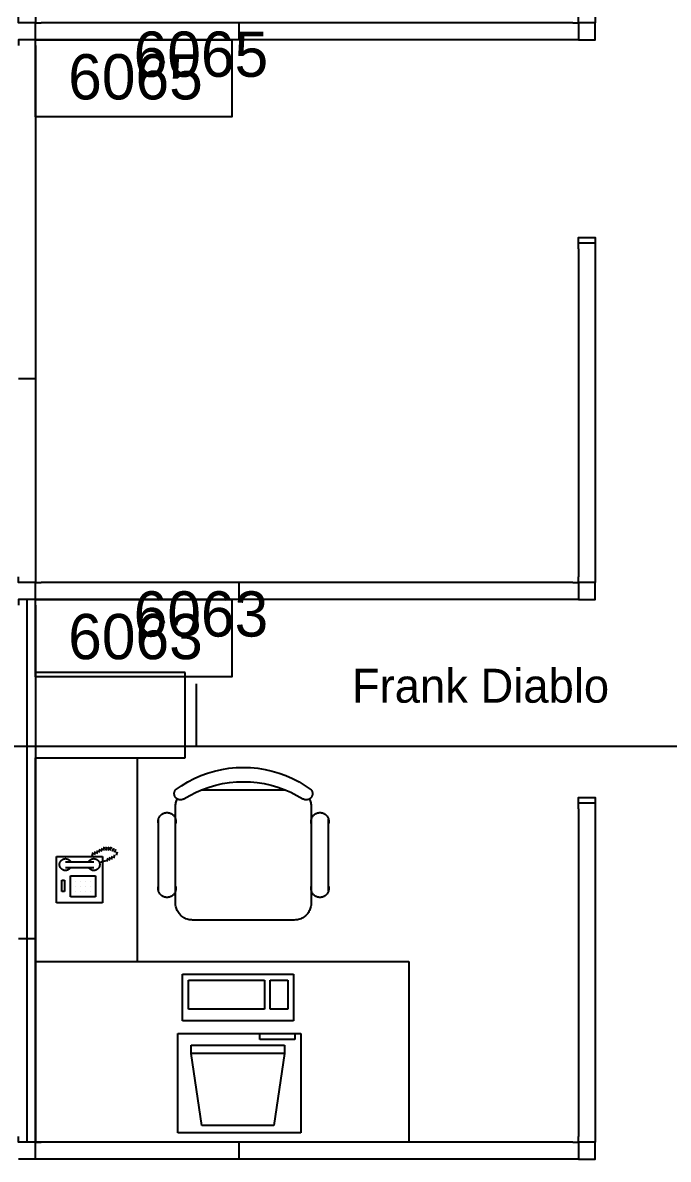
# Model space of a CAD drawing. Header units: millimetres. Extents: x 18694 to 89916, y 18694 to 89916.
# Drawn here: x 53943 to 56843, y 74955 to 80061 of the extents above; entities that cross this region are included whole.
import ezdxf

# ---------------------------------------------------------------- set-up
doc = ezdxf.new("R2010")
doc.units = ezdxf.units.MM
doc.layers.get('0').update_dxf_attribs({"linetype": 'CONTINUOUS'})
for name, color, linetype in [('EMPLOYEE', 7, 'CONTINUOUS'), ('GRIDLN', 7, 'CONTINUOUS'), ('PANELS_201', 7, 'CONTINUOUS'), ('RMNUM', 7, 'CONTINUOUS')]:
    doc.layers.add(name, color=color, linetype=linetype)

msp = doc.modelspace()

# ---------------------------------------------------------------- linework, layer by layer
for p, q in [((54000.4, 77141.353953), (54000.4, 76758.766453)), ((54673.5, 77141.353953), (54000.4, 77141.353953)), ((54673.5, 76758.766453), (54673.5, 77141.353953)), ((54724.3, 76809.566453), (54724.3, 77090.553953)), ((54000.4, 76758.766453), (54457.6, 76758.766453)), ((54000.4, 75031.566453), (54000.4, 76758.766453)), ((54000.4, 76758.766453), (54673.5, 76758.766453)), ((54457.6, 76758.766453), (54457.6, 75844.366453)), ((54745.284986, 76614.347148), (55123.242814, 76614.347148)), ((54629.4639, 76106.347148), (54629.4639, 76538.147148)), ((55239.0639, 76538.147148), (55239.0639, 76106.347148)), ((54553.2639, 76160.322148), (54553.2639, 76484.172148)), ((55316.330337, 76160.322148), (55316.330337, 76484.172148)), ((54255.19839, 76317.619457), (54260.27839, 76332.859457)), ((54265.35839, 76322.699457), (54270.43839, 76337.939457)), ((54275.51839, 76327.779457), (54280.59839, 76343.019457)), ((54285.67839, 76332.859457), (54290.75839, 76348.099457)), ((54295.83839, 76337.939457), (54300.91839, 76353.179457)), ((54305.99839, 76343.019457), (54311.07839, 76358.259457)), ((54316.15839, 76343.019457), (54321.23839, 76358.259457)), ((54326.31839, 76343.019457), (54331.39839, 76358.259457)), ((54336.47839, 76343.019457), (54341.55839, 76358.259457)), ((54346.63839, 76337.939457), (54351.71839, 76353.179457)), ((54356.79839, 76332.859457), (54361.87839, 76348.099457)), ((54364.032436, 76320.905141), (54369.112436, 76336.145141)), ((54095.664421, 76106.735247), (54095.664421, 76315.149419)), ((54095.664421, 76315.149419), (54301.507879, 76315.149419)), ((54135.405294, 76291.832541), (54262.405294, 76291.832541)), ((54287.256274, 76288.134185), (54316.15839, 76297.299457)), ((54301.507879, 76315.149419), (54301.507879, 76106.735247)), ((54321.23839, 76292.219457), (54326.31839, 76307.459457)), ((54331.39839, 76297.299457), (54336.47839, 76312.539457)), ((54341.55839, 76302.379457), (54346.63839, 76317.619457)), ((54351.71839, 76307.459457), (54356.79839, 76322.699457)), ((54135.405294, 76266.432541), (54262.405294, 76266.432541)), ((54158.541656, 76133.663451), (54158.541656, 76228.913451)), ((54158.541656, 76228.913451), (54269.666656, 76228.913451)), ((54269.666656, 76228.913451), (54269.666656, 76133.663451)), ((54118.854156, 76157.475951), (54118.854156, 76209.069701)), ((54118.854156, 76209.069701), (54130.760406, 76209.069701)), ((54130.760406, 76209.069701), (54130.760406, 76157.475951)), ((54178.385406, 76205.100951), (54178.385406, 76205.100951)), ((54178.385406, 76181.288451), (54178.385406, 76181.288451)), ((54202.197906, 76205.100951), (54202.197906, 76205.100951)), ((54202.197906, 76181.288451), (54202.197906, 76181.288451)), ((54226.010406, 76205.100951), (54226.010406, 76205.100951)), ((54226.010406, 76181.288451), (54226.010406, 76181.288451)), ((54249.822906, 76205.100951), (54249.822906, 76205.100951)), ((54249.822906, 76181.288451), (54249.822906, 76181.288451)), ((54130.760406, 76157.475951), (54118.854156, 76157.475951)), ((54269.666656, 76133.663451), (54158.541656, 76133.663451)), ((54178.385406, 76157.475951), (54178.385406, 76157.475951)), ((54202.197906, 76157.475951), (54202.197906, 76157.475951)), ((54226.010406, 76157.475951), (54226.010406, 76157.475951)), ((54249.822906, 76157.475951), (54249.822906, 76157.475951)), ((54301.507879, 76106.735247), (54095.664421, 76106.735247)), ((55162.8639, 76030.147148), (54705.6639, 76030.147148)), ((54000.4, 75844.366453), (55676.8, 75844.366453)), ((55676.8, 75844.366453), (55676.8, 75031.566453)), ((54661.063763, 75786.636858), (55159.997917, 75786.636858)), ((54661.063763, 75576.559319), (54661.063763, 75786.636858)), ((55159.997917, 75786.636858), (55159.997917, 75576.559319)), ((54687.323456, 75760.377165), (55028.699456, 75760.377165)), ((54687.323456, 75629.078704), (54687.323456, 75760.377165)), ((55028.699456, 75760.377165), (55028.699456, 75629.078704)), ((55054.959148, 75760.377165), (55133.738225, 75760.377165)), ((55054.959148, 75629.078704), (55054.959148, 75760.377165)), ((55133.738225, 75760.377165), (55133.738225, 75629.078704)), ((55028.699456, 75629.078704), (54687.323456, 75629.078704)), ((55133.738225, 75629.078704), (55054.959148, 75629.078704)), ((55159.997917, 75576.559319), (54661.063763, 75576.559319)), ((54640.548379, 75519.936858), (55192.001917, 75519.936858)), ((54640.548379, 75073.522088), (54640.548379, 75519.936858)), ((55008.184071, 75493.677165), (55008.184071, 75519.936858)), ((55165.742225, 75519.936858), (55165.742225, 75493.677165)), ((55192.001917, 75519.936858), (55192.001917, 75073.522088)), ((54700.375148, 75431.036858), (54700.375148, 75468.167567)), ((54700.375148, 75468.167567), (55119.475148, 75468.167567)), ((55165.742225, 75493.677165), (55008.184071, 75493.677165)), ((55119.475148, 75468.167567), (55119.475148, 75431.036858)), ((55119.475148, 75431.036858), (54700.375148, 75431.036858)), ((54747.742655, 75107.667687), (54700.375148, 75431.036858)), ((55119.475148, 75431.036858), (55070.699686, 75107.667687)), ((55070.699686, 75107.667687), (54747.742655, 75107.667687)), ((55192.001917, 75073.522088), (54640.548379, 75073.522088)), ((55676.8, 75031.566453), (54000.4, 75031.566453))]:
    msp.add_line(p, q)
for points in [[(54629.4639, 76614.347148), (54656.228601, 76633.10638), (54684.144231, 76650.105662), (54713.095234, 76665.274625), (54742.961766, 76678.550478), (54773.620195, 76689.878264), (54804.94361, 76699.211092), (54836.802347, 76706.51033), (54869.064527, 76711.745761), (54901.5966, 76714.895713), (54934.2639, 76715.947148), (54966.9312, 76714.895713), (54999.463273, 76711.745761), (55031.725453, 76706.51033), (55063.58419, 76699.211092), (55094.907605, 76689.878264), (55125.566034, 76678.550478), (55155.432566, 76665.274625), (55184.383569, 76650.105662), (55212.299199, 76633.10638), (55239.0639, 76614.347148)], [(54666.782653, 76573.755378), (54693.771414, 76589.731051), (54721.710711, 76603.979247), (54750.490113, 76616.443651), (54779.995872, 76627.074999), (54810.111368, 76635.83127), (54840.71757, 76642.677855), (54871.69351, 76647.587695), (54902.916756, 76650.541383), (54934.2639, 76651.527244), (54965.611044, 76650.541383), (54996.83429, 76647.587695), (55027.81023, 76642.677855), (55058.416432, 76635.83127), (55088.531928, 76627.074999), (55118.037687, 76616.443651), (55146.817089, 76603.979247), (55174.756386, 76589.731051), (55201.745147, 76573.755378)], [(54666.577431, 76574.083452), (54665.026288, 76573.181322), (54663.420286, 76572.380923), (54661.766087, 76571.685573), (54660.070556, 76571.09816), (54658.340725, 76570.621118), (54656.583772, 76570.256428), (54654.806986, 76570.005603), (54653.017738, 76569.869683), (54651.223451, 76569.849231), (54649.43157, 76569.944334), (54647.649528, 76570.154596), (54645.884719, 76570.479145), (54644.144464, 76570.916634), (54642.435984, 76571.465249), (54640.766366, 76572.122714), (54639.142538, 76572.8863), (54637.571235, 76573.75284), (54636.058978, 76574.718739), (54634.61204, 76575.779989), (54633.236423, 76576.932188), (54631.937836, 76578.170556), (54630.721665, 76579.489954), (54629.592957, 76580.884909), (54628.556393, 76582.349634), (54627.616275, 76583.878052), (54626.776502, 76585.463821), (54626.040559, 76587.100363), (54625.411499, 76588.780889), (54624.891932, 76590.498426), (54624.484013, 76592.245848), (54624.189435, 76594.015907), (54624.009419, 76595.801257), (54623.944713, 76597.594494), (54623.995585, 76599.388175), (54624.161824, 76601.174862), (54624.44274, 76602.94714), (54624.837169, 76604.697656), (54625.343472, 76606.41915), (54625.959551, 76608.104478), (54626.682849, 76609.746648), (54627.510364, 76611.338848), (54628.438665, 76612.874472), (54629.4639, 76614.347148)], [(55239.0639, 76614.347148), (55240.089135, 76612.874472), (55241.017436, 76611.338848), (55241.844951, 76609.746648), (55242.568249, 76608.104478), (55243.184328, 76606.41915), (55243.690631, 76604.697656), (55244.08506, 76602.94714), (55244.365976, 76601.174862), (55244.532215, 76599.388175), (55244.583087, 76597.594494), (55244.518381, 76595.801257), (55244.338365, 76594.015907), (55244.043787, 76592.245848), (55243.635868, 76590.498426), (55243.116301, 76588.780889), (55242.487241, 76587.100363), (55241.751298, 76585.463821), (55240.911525, 76583.878052), (55239.971407, 76582.349634), (55238.934843, 76580.884909), (55237.806135, 76579.489954), (55236.589964, 76578.170556), (55235.291377, 76576.932188), (55233.91576, 76575.779989), (55232.468822, 76574.718739), (55230.956565, 76573.75284), (55229.385262, 76572.8863), (55227.761434, 76572.122714), (55226.091816, 76571.465249), (55224.383336, 76570.916634), (55222.643081, 76570.479145), (55220.878272, 76570.154596), (55219.09623, 76569.944334), (55217.304349, 76569.849231), (55215.510062, 76569.869683), (55213.720814, 76570.005603), (55211.944028, 76570.256428), (55210.187075, 76570.621118), (55208.457244, 76571.09816), (55206.761712, 76571.685573), (55205.107514, 76572.380923), (55203.501512, 76573.181322), (55201.950369, 76574.083452)], [(54629.4639, 76538.147148), (54629.601842, 76542.73009), (54630.015169, 76547.29644), (54630.702385, 76551.829664), (54631.661001, 76556.31335), (54632.887546, 76560.731265), (54634.377581, 76565.067413), (54636.125709, 76569.306096), (54638.125603, 76573.431967)], [(55230.402197, 76573.431967), (55232.402091, 76569.306096), (55234.150219, 76565.067413), (55235.640254, 76560.731265), (55236.866799, 76556.31335), (55237.825415, 76551.829664), (55238.512631, 76547.29644), (55238.925958, 76542.73009), (55239.0639, 76538.147148)], [(54553.2639, 76461.947148), (54552.621922, 76464.448213), (54552.143941, 76466.985731), (54551.83198, 76469.54896), (54551.687359, 76472.12705), (54551.710691, 76474.709087), (54551.901876, 76477.284142), (54552.260107, 76479.841315), (54552.783865, 76482.369781), (54553.470935, 76484.858836), (54554.318407, 76487.297945), (54555.322695, 76489.676783), (54556.479546, 76491.98528), (54557.784065, 76494.213663), (54559.230729, 76496.3525), (54560.813414, 76498.392738), (54562.52542, 76500.32574), (54564.359501, 76502.143323), (54566.307894, 76503.837793), (54568.362349, 76505.401978), (54570.514171, 76506.829257), (54572.754251, 76508.113587), (54575.073106, 76509.249532), (54577.460921, 76510.232284), (54579.907588, 76511.057682), (54582.40275, 76511.722233), (54584.935845, 76512.223123), (54587.496151, 76512.558233), (54590.072829, 76512.726143), (54592.654971, 76512.726143), (54595.231649, 76512.558233), (54597.791954, 76512.223123), (54600.32505, 76511.722233), (54602.820212, 76511.057682), (54605.266879, 76510.232284), (54607.654694, 76509.249532), (54609.973549, 76508.113587), (54612.213629, 76506.829257), (54614.365451, 76505.401978), (54616.419906, 76503.837793), (54618.368299, 76502.143323), (54620.20238, 76500.32574), (54621.914386, 76498.392738), (54623.497071, 76496.3525), (54624.943735, 76494.213663), (54626.248254, 76491.98528), (54627.405105, 76489.676783), (54628.409393, 76487.297945), (54629.256865, 76484.858836), (54629.943935, 76482.369781), (54630.467693, 76479.841315), (54630.825924, 76477.284142), (54631.017109, 76474.709087), (54631.040441, 76472.12705), (54630.89582, 76469.54896), (54630.583859, 76466.985731), (54630.105878, 76464.448213), (54629.4639, 76461.947148)], [(55240.130337, 76461.947148), (55239.488359, 76464.448213), (55239.010378, 76466.985731), (55238.698417, 76469.54896), (55238.553796, 76472.12705), (55238.577128, 76474.709087), (55238.768314, 76477.284142), (55239.126544, 76479.841315), (55239.650302, 76482.369781), (55240.337372, 76484.858836), (55241.184844, 76487.297945), (55242.189132, 76489.676783), (55243.345983, 76491.98528), (55244.650502, 76494.213663), (55246.097166, 76496.3525), (55247.679851, 76498.392738), (55249.391857, 76500.32574), (55251.225939, 76502.143323), (55253.174331, 76503.837793), (55255.228786, 76505.401978), (55257.380608, 76506.829257), (55259.620688, 76508.113587), (55261.939543, 76509.249532), (55264.327358, 76510.232284), (55266.774025, 76511.057682), (55269.269188, 76511.722233), (55271.802283, 76512.223123), (55274.362588, 76512.558233), (55276.939266, 76512.726143), (55279.521409, 76512.726143), (55282.098086, 76512.558233), (55284.658392, 76512.223123), (55287.191487, 76511.722233), (55289.686649, 76511.057682), (55292.133316, 76510.232284), (55294.521131, 76509.249532), (55296.839986, 76508.113587), (55299.080066, 76506.829257), (55301.231888, 76505.401978), (55303.286344, 76503.837793), (55305.234736, 76502.143323), (55307.068817, 76500.32574), (55308.780824, 76498.392738), (55310.363509, 76496.3525), (55311.810172, 76494.213663), (55313.114691, 76491.98528), (55314.271543, 76489.676783), (55315.27583, 76487.297945), (55316.123302, 76484.858836), (55316.810372, 76482.369781), (55317.334131, 76479.841315), (55317.692361, 76477.284142), (55317.883547, 76474.709087), (55317.906878, 76472.12705), (55317.762258, 76469.54896), (55317.450296, 76466.985731), (55316.972315, 76464.448213), (55316.330337, 76461.947148)], [(54158.804097, 76266.432541), (54157.925621, 76264.932934), (54156.951175, 76263.493839), (54155.88491, 76262.121389), (54154.731371, 76260.821432), (54153.495473, 76259.599509), (54152.182484, 76258.460825), (54150.797999, 76257.410235), (54149.347917, 76256.452215), (54147.838419, 76255.590847), (54146.275936, 76254.829803), (54144.667128, 76254.172325), (54143.01885, 76253.621216), (54141.338128, 76253.178824), (54139.632122, 76252.847034), (54137.908103, 76252.627261), (54136.173419, 76252.52044), (54134.435462, 76252.527027), (54132.701637, 76252.646995), (54130.979334, 76252.87983), (54129.275892, 76253.224543), (54127.598571, 76253.679663), (54125.954519, 76254.243251), (54124.350741, 76254.912905), (54122.794072, 76255.685771), (54121.291147, 76256.558557), (54119.848369, 76257.527542), (54118.471887, 76258.588597), (54117.167567, 76259.7372), (54115.940968, 76260.968458), (54114.797316, 76262.277121), (54113.741486, 76263.657615), (54112.777976, 76265.104055), (54111.910894, 76266.610278), (54111.143933, 76268.169865), (54110.480362, 76269.776169), (54109.92301, 76271.422346), (54109.47425, 76273.10138), (54109.135997, 76274.806116), (54108.90969, 76276.529289), (54108.796296, 76278.263556), (54108.796296, 76280.001526), (54108.90969, 76281.735793), (54109.135997, 76283.458966), (54109.47425, 76285.163702), (54109.92301, 76286.842736), (54110.480362, 76288.488913), (54111.143933, 76290.095218), (54111.910894, 76291.654804), (54112.777976, 76293.161027), (54113.741486, 76294.607468), (54114.797316, 76295.987961), (54115.940968, 76297.296625), (54117.167567, 76298.527882), (54118.471887, 76299.676486), (54119.848369, 76300.737541), (54121.291147, 76301.706526), (54122.794072, 76302.579311), (54124.350741, 76303.352178), (54125.954519, 76304.021832), (54127.598571, 76304.58542), (54129.275892, 76305.04054), (54130.979334, 76305.385252), (54132.701637, 76305.618088), (54134.435462, 76305.738055), (54136.173419, 76305.744642), (54137.908103, 76305.637822), (54139.632122, 76305.418048), (54141.338128, 76305.086258), (54143.01885, 76304.643866), (54144.667128, 76304.092757), (54146.275936, 76303.43528), (54147.838419, 76302.674235), (54149.347917, 76301.812868), (54150.797999, 76300.854847), (54152.182484, 76299.804257), (54153.495473, 76298.665574), (54154.731371, 76297.44365), (54155.88491, 76296.143693), (54156.951175, 76294.771243), (54157.925621, 76293.332148), (54158.804097, 76291.832541)], [(54239.006492, 76291.832541), (54239.884968, 76293.332148), (54240.859414, 76294.771243), (54241.925679, 76296.143693), (54243.079218, 76297.44365), (54244.315115, 76298.665574), (54245.628104, 76299.804257), (54247.01259, 76300.854847), (54248.462672, 76301.812868), (54249.97217, 76302.674235), (54251.534653, 76303.43528), (54253.143461, 76304.092757), (54254.791738, 76304.643866), (54256.472461, 76305.086258), (54258.178467, 76305.418048), (54259.902485, 76305.637822), (54261.63717, 76305.744642), (54263.375127, 76305.738055), (54265.108952, 76305.618088), (54266.831255, 76305.385252), (54268.534696, 76305.04054), (54270.212017, 76304.58542), (54271.85607, 76304.021832), (54273.459848, 76303.352178), (54275.016517, 76302.579311), (54276.519442, 76301.706526), (54277.96222, 76300.737541), (54279.338702, 76299.676486), (54280.643022, 76298.527882), (54281.869621, 76297.296625), (54283.013273, 76295.987961), (54284.069103, 76294.607468), (54285.032612, 76293.161027), (54285.899695, 76291.654804), (54286.666656, 76290.095218), (54287.330227, 76288.488913), (54287.887579, 76286.842736), (54288.336338, 76285.163702), (54288.674592, 76283.458966), (54288.900898, 76281.735793), (54289.014293, 76280.001526), (54289.014293, 76278.263556), (54288.900898, 76276.529289), (54288.674592, 76274.806116), (54288.336338, 76273.10138), (54287.887579, 76271.422346), (54287.330227, 76269.776169), (54286.666656, 76268.169865), (54285.899695, 76266.610278), (54285.032612, 76265.104055), (54284.069103, 76263.657615), (54283.013273, 76262.277121), (54281.869621, 76260.968458), (54280.643022, 76259.7372), (54279.338702, 76258.588597), (54277.96222, 76257.527542), (54276.519442, 76256.558557), (54275.016517, 76255.685771), (54273.459848, 76254.912905), (54271.85607, 76254.243251), (54270.212017, 76253.679663), (54268.534696, 76253.224543), (54266.831255, 76252.87983), (54265.108952, 76252.646995), (54263.375127, 76252.527027), (54261.63717, 76252.52044), (54259.902485, 76252.627261), (54258.178467, 76252.847034), (54256.472461, 76253.178824), (54254.791738, 76253.621216), (54253.143461, 76254.172325), (54251.534653, 76254.829803), (54249.97217, 76255.590847), (54248.462672, 76256.452215), (54247.01259, 76257.410235), (54245.628104, 76258.460825), (54244.315115, 76259.599509), (54243.079218, 76260.821432), (54241.925679, 76262.121389), (54240.859414, 76263.493839), (54239.884968, 76264.932934), (54239.006492, 76266.432541)], [(54629.4639, 76182.547148), (54630.105878, 76180.046083), (54630.583859, 76177.508566), (54630.89582, 76174.945337), (54631.040441, 76172.367247), (54631.017109, 76169.78521), (54630.825924, 76167.210154), (54630.467693, 76164.652982), (54629.943935, 76162.124516), (54629.256865, 76159.63546), (54628.409393, 76157.196351), (54627.405105, 76154.817514), (54626.248254, 76152.509017), (54624.943735, 76150.280634), (54623.497071, 76148.141796), (54621.914386, 76146.101559), (54620.20238, 76144.168557), (54618.368299, 76142.350974), (54616.419906, 76140.656504), (54614.365451, 76139.092318), (54612.213629, 76137.66504), (54609.973549, 76136.38071), (54607.654694, 76135.244765), (54605.266879, 76134.262013), (54602.820212, 76133.436615), (54600.32505, 76132.772064), (54597.791954, 76132.271173), (54595.231649, 76131.936064), (54592.654971, 76131.768154), (54590.072829, 76131.768154), (54587.496151, 76131.936064), (54584.935845, 76132.271173), (54582.40275, 76132.772064), (54579.907588, 76133.436615), (54577.460921, 76134.262013), (54575.073106, 76135.244765), (54572.754251, 76136.38071), (54570.514171, 76137.66504), (54568.362349, 76139.092318), (54566.307894, 76140.656504), (54564.359501, 76142.350974), (54562.52542, 76144.168557), (54560.813414, 76146.101559), (54559.230729, 76148.141796), (54557.784065, 76150.280634), (54556.479546, 76152.509017), (54555.322695, 76154.817514), (54554.318407, 76157.196351), (54553.470935, 76159.63546), (54552.783865, 76162.124516), (54552.260107, 76164.652982), (54551.901876, 76167.210154), (54551.710691, 76169.78521), (54551.687359, 76172.367247), (54551.83198, 76174.945337), (54552.143941, 76177.508566), (54552.621922, 76180.046083), (54553.2639, 76182.547148)], [(55316.330337, 76182.547148), (55316.972315, 76180.046083), (55317.450296, 76177.508566), (55317.762258, 76174.945337), (55317.906878, 76172.367247), (55317.883547, 76169.78521), (55317.692361, 76167.210154), (55317.334131, 76164.652982), (55316.810372, 76162.124516), (55316.123302, 76159.63546), (55315.27583, 76157.196351), (55314.271543, 76154.817514), (55313.114691, 76152.509017), (55311.810172, 76150.280634), (55310.363509, 76148.141796), (55308.780824, 76146.101559), (55307.068817, 76144.168557), (55305.234736, 76142.350974), (55303.286344, 76140.656504), (55301.231888, 76139.092318), (55299.080066, 76137.66504), (55296.839986, 76136.38071), (55294.521131, 76135.244765), (55292.133316, 76134.262013), (55289.686649, 76133.436615), (55287.191487, 76132.772064), (55284.658392, 76132.271173), (55282.098086, 76131.936064), (55279.521409, 76131.768154), (55276.939266, 76131.768154), (55274.362588, 76131.936064), (55271.802283, 76132.271173), (55269.269188, 76132.772064), (55266.774025, 76133.436615), (55264.327358, 76134.262013), (55261.939543, 76135.244765), (55259.620688, 76136.38071), (55257.380608, 76137.66504), (55255.228786, 76139.092318), (55253.174331, 76140.656504), (55251.225939, 76142.350974), (55249.391857, 76144.168557), (55247.679851, 76146.101559), (55246.097166, 76148.141796), (55244.650502, 76150.280634), (55243.345983, 76152.509017), (55242.189132, 76154.817514), (55241.184844, 76157.196351), (55240.337372, 76159.63546), (55239.650302, 76162.124516), (55239.126544, 76164.652982), (55238.768314, 76167.210154), (55238.577128, 76169.78521), (55238.553796, 76172.367247), (55238.698417, 76174.945337), (55239.010378, 76177.508566), (55239.488359, 76180.046083), (55240.130337, 76182.547148)], [(54705.6639, 76030.147148), (54700.680182, 76030.310298), (54695.717804, 76030.79905), (54690.798017, 76031.61131), (54685.941889, 76032.7436), (54681.170213, 76034.191073), (54676.503422, 76035.947528), (54671.961502, 76038.005445), (54667.5639, 76040.356013), (54663.329448, 76042.989164), (54659.276279, 76045.893624), (54655.421749, 76049.056955), (54651.782363, 76052.465612), (54648.373707, 76056.104997), (54645.210375, 76059.959527), (54642.305916, 76064.012697), (54639.672764, 76068.247148), (54637.322197, 76072.64475), (54635.26428, 76077.186671), (54633.507824, 76081.853461), (54632.060352, 76086.625137), (54630.928062, 76091.481266), (54630.115802, 76096.401053), (54629.62705, 76101.36343), (54629.4639, 76106.347148)], [(55239.0639, 76106.347148), (55238.90075, 76101.36343), (55238.411998, 76096.401053), (55237.599738, 76091.481266), (55236.467448, 76086.625137), (55235.019976, 76081.853461), (55233.26352, 76077.186671), (55231.205603, 76072.64475), (55228.855036, 76068.247148), (55226.221884, 76064.012697), (55223.317425, 76059.959527), (55220.154093, 76056.104997), (55216.745437, 76052.465612), (55213.106051, 76049.056955), (55209.251521, 76045.893624), (55205.198352, 76042.989164), (55200.9639, 76040.356013), (55196.566298, 76038.005445), (55192.024378, 76035.947528), (55187.357587, 76034.191073), (55182.585911, 76032.7436), (55177.729783, 76031.61131), (55172.809996, 76030.79905), (55167.847618, 76030.310298), (55162.8639, 76030.147148)]]:
    msp.add_lwpolyline(points)
at = {"layer": 'GRIDLN', "color": 9}
msp.add_line((88696.8, 76809.6), (18694.4, 76809.6), dxfattribs=at)
at = {"layer": 'PANELS_201', "color": 6}
for p, q in [((54000.4, 79959.166447), (54000.4, 78485.966447)), ((54000.4, 78435.166447), (54000.4, 77571.566447))]:
    msp.add_line(p, q, dxfattribs=at)
for points in [[(54000.4, 80086.166447), (54000.4, 80060.766447), (53924.2, 80060.766447), (53924.2, 80086.166447)], [(54025.8, 79984.566447), (54000.4, 79984.566447), (54000.4, 80060.766447), (54025.8, 80060.766447)], [(54889.4, 80060.766447), (54025.8, 80060.766447)], [(54940.2, 80060.766447), (54889.4, 80060.766447)], [(54914.8, 79984.566447), (54914.8, 80060.766447)], [(56413.4, 80060.766447), (54940.2, 80060.766447)], [(56413.4, 80060.766447), (56438.8, 80060.766447), (56438.8, 79984.566447), (56413.4, 79984.566447)], [(56515, 80086.166447), (56515, 80060.766447), (56438.8, 80060.766447), (56438.8, 80086.166447)], [(56438.8, 79984.566447), (56515, 79984.566447), (56515, 80060.766447)], [(54000.4, 79959.166447), (54000.4, 79984.566447), (53924.2, 79984.566447), (53924.2, 79959.166447)], [(54889.4, 79984.566447), (54025.8, 79984.566447)], [(54940.2, 79984.566447), (54889.4, 79984.566447)], [(56413.4, 79984.566447), (54940.2, 79984.566447)], [(56438.8, 79044.766447), (56438.8, 79070.166447), (56438.8, 79095.566447), (56515, 79095.566447), (56515, 79044.766447)], [(56515, 79070.166447), (56438.8, 79070.166447)], [(56438.8, 79044.766447), (56438.8, 77571.566447)], [(56515, 79044.766447), (56515, 77571.566447)], [(54000.4, 78485.966447), (54000.4, 78435.166447)], [(54000.4, 78460.566447), (53924.2, 78460.566447)], [(54000.4, 77571.566447), (54000.4, 77546.166447), (53924.2, 77546.166447), (53924.2, 77571.566447)], [(56515, 77571.566447), (56515, 77546.166447), (56438.8, 77546.166447), (56438.8, 77571.566447)], [(54025.8, 77469.966447), (54000.4, 77469.966447), (54000.4, 77546.166447), (54025.8, 77546.166447)], [(54889.4, 77546.166447), (54025.8, 77546.166447)], [(54940.2, 77546.166447), (54889.4, 77546.166447)], [(54914.8, 77469.966447), (54914.8, 77546.166447)], [(56413.4, 77546.166447), (54940.2, 77546.166447)], [(56413.4, 77546.166447), (56438.8, 77546.166447), (56438.8, 77469.966447), (56413.4, 77469.966447)], [(56438.8, 77469.966447), (56515, 77469.966447), (56515, 77546.166447)], [(54000.4, 77444.566447), (54000.4, 77469.966447), (53924.2, 77469.966447), (53924.2, 77444.566447)], [(53962.3, 77469.966447), (53962.3, 75945.966447)], [(54889.4, 77469.966447), (54025.8, 77469.966447)], [(54940.2, 77469.966447), (54889.4, 77469.966447)], [(56413.4, 77469.966447), (54940.2, 77469.966447)], [(54000.4, 77444.566447), (54000.4, 75971.366447)], [(56438.8, 76530.166447), (56438.8, 76555.566447), (56438.8, 76580.966447), (56515, 76580.966447), (56515, 76530.166447)], [(56515, 76555.566447), (56438.8, 76555.566447)], [(56438.8, 76530.166447), (56438.8, 75056.966447)], [(56515, 76530.166447), (56515, 75056.966447)], [(54000.4, 75971.366447), (54000.4, 75920.566447)], [(54000.4, 75945.966447), (53924.2, 75945.966447)], [(53962.3, 75945.966447), (53962.3, 75031.566447)], [(54000.4, 75920.566447), (54000.4, 75056.966447)], [(54000.4, 75056.966447), (54000.4, 75031.566447), (53924.2, 75031.566447), (53924.2, 75056.966447)], [(56515, 75056.966447), (56515, 75031.566447), (56438.8, 75031.566447), (56438.8, 75056.966447)], [(54025.8, 74955.366447), (54000.4, 74955.366447), (54000.4, 75031.566447), (54025.8, 75031.566447)], [(54889.4, 75031.566447), (54025.8, 75031.566447)], [(54940.2, 75031.566447), (54889.4, 75031.566447)], [(54914.8, 74955.366447), (54914.8, 75031.566447)], [(56413.4, 75031.566447), (54940.2, 75031.566447)], [(56413.4, 75031.566447), (56438.8, 75031.566447), (56438.8, 74955.366447), (56413.4, 74955.366447)], [(56438.8, 74955.366447), (56515, 74955.366447), (56515, 75031.566447)], [(54000.4, 74955.366447), (53924.2, 74955.366447)], [(54889.4, 74955.366447), (54025.8, 74955.366447)], [(54940.2, 74955.366447), (54889.4, 74955.366447)], [(56413.4, 74955.366447), (54940.2, 74955.366447)]]:
    msp.add_lwpolyline(points, dxfattribs=at)
at = {"layer": 'RMNUM', "color": 30}
for points in [[(54000.4, 79984.566447), (54882.32897, 79984.566447), (54882.32897, 79637.666759), (54000.4, 79637.666759), (54000.4, 79984.566447)], [(54000.4, 77469.966447), (54882.32897, 77469.966447), (54882.32897, 77123.066759), (54000.4, 77123.066759), (54000.4, 77469.966447)]]:
    msp.add_lwpolyline(points, dxfattribs=at)

# ---------------------------------------------------------------- texts
at = {"layer": 'EMPLOYEE', "color": 1}
msp.add_text('Frank Diablo', height=152.4, dxfattribs=at).set_placement((55421.756109, 77006.353671))
at = {"layer": 'RMNUM', "color": 30}
for s, p in [('6065', (54441.364498, 79817.92708)), ('6065', (54147.450212, 79716.32708)), ('6063', (54441.364498, 77303.32708)), ('6063', (54147.450212, 77201.72708))]:
    msp.add_text(s, height=203.2, dxfattribs=at).set_placement(p)

doc.saveas('drawing.dxf')
